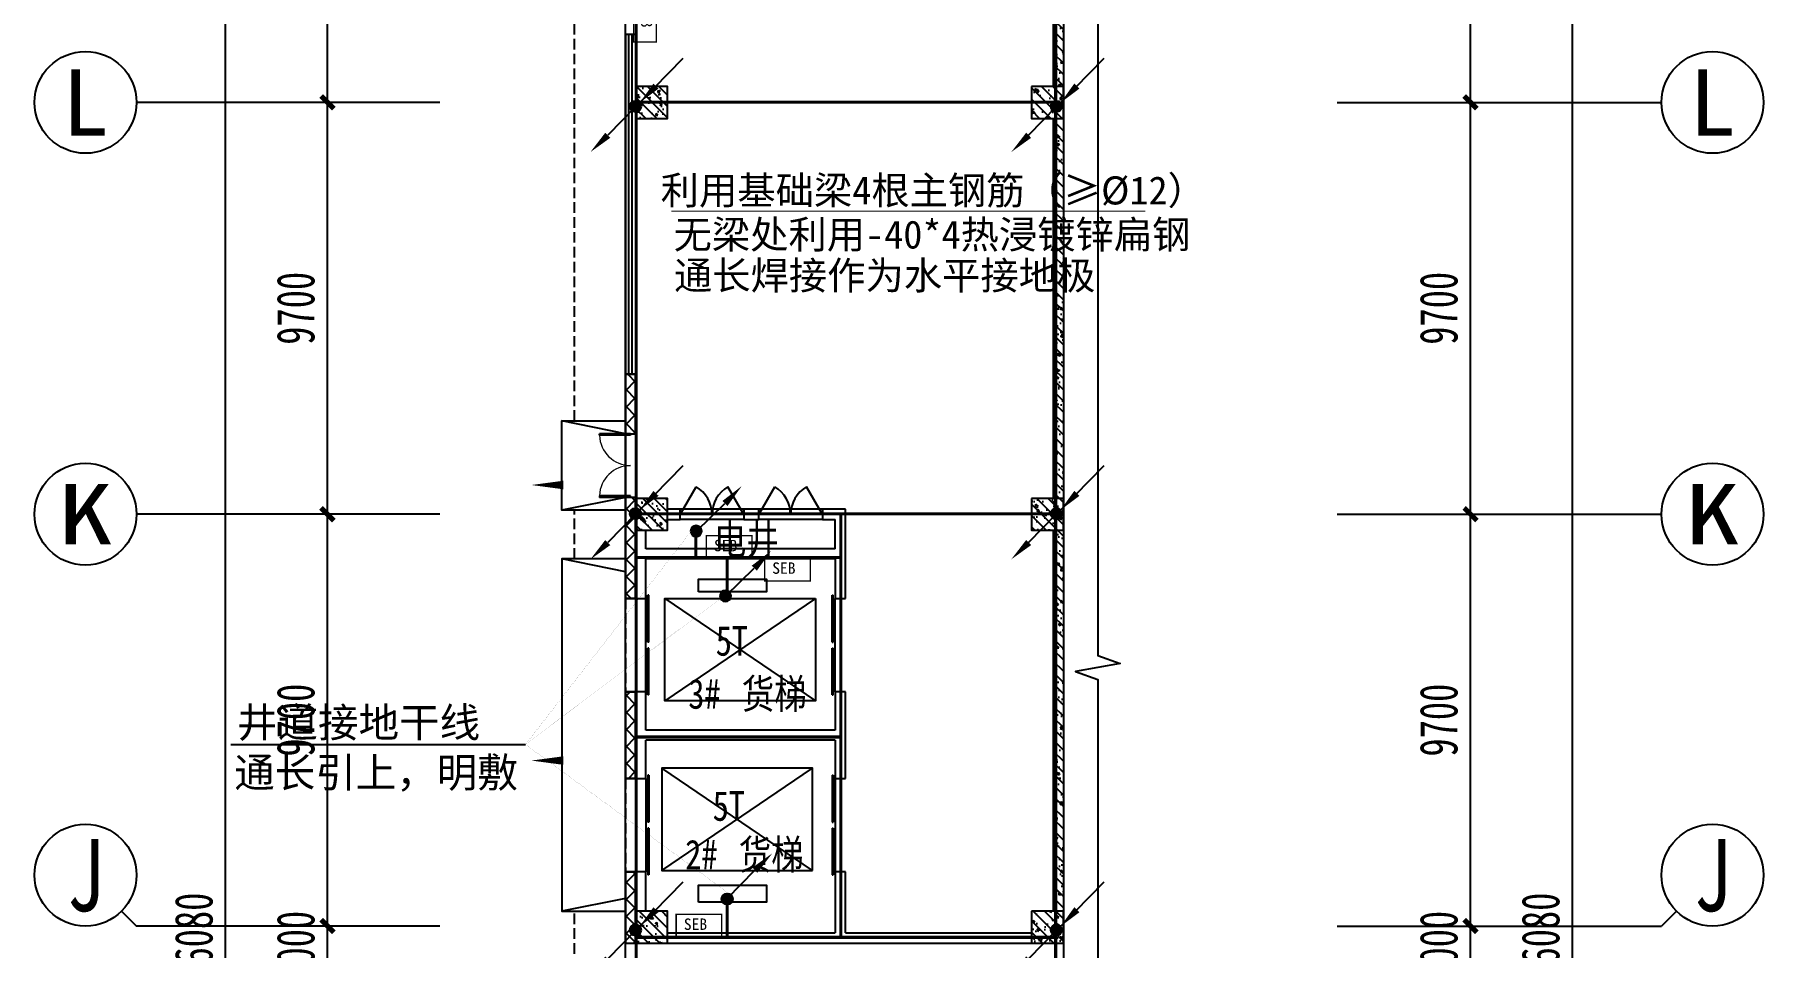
# Model space of a CAD drawing. Header units: millimetres. Extents: x -633009578 to 5705885, y -633235091 to 2571734.
# Drawn here: x 2859905 to 2900632, y 2340267 to 2361767 of the extents above; entities that cross this region are included whole.
import ezdxf
from ezdxf.enums import TextEntityAlignment as Align

# ---------------------------------------------------------------- set-up
doc = ezdxf.new("R2010")
doc.units = ezdxf.units.MM
doc.header["$LTSCALE"] = 1000
doc.header["$MEASUREMENT"] = 0
doc.linetypes.add('DASH', pattern=[0.35, 0.25, -0.1])
doc.layers.get('0').update_dxf_attribs({"color": 9})
for name, color, linetype in [('3T_WOOD', 21, 'Continuous'), ('A-COLUM(柱)', 255, 'Continuous'), ('A-DI-S(箭头)', 76, 'Continuous'), ('A-DOOR(门）', 4, 'Continuous'), ('A-F-AREA(计算)', 5, 'Continuous'), ('A-HATH(填充)', 8, 'Continuous'), ('A-ST-O(室外)', 54, 'Continuous'), ('A-STAR(楼梯)', 51, 'Continuous'), ('A-TEXT(房间)', 243, 'Continuous'), ('A-WA-J(剪力墙)', 254, 'Continuous'), ('A-WALL(墙)', 255, 'Continuous'), ('A-WINDOW（窗）', 4, 'Continuous'), ('AXIS_TEXT', 7, 'Continuous'), ('C-AXIS(轴号)', 3, 'Continuous'), ('WALL', 9, 'Continuous'), ('电-弱电平面-箭头', 3, 'Continuous'), ('电-强电平面-设备', 4, 'Continuous'), ('电-接地防雷-接地线', 132, 'Continuous'), ('设备-箱柜', 3, 'Continuous')]:
    doc.layers.add(name, color=color, linetype=linetype)
doc.styles.add('_TCH_AXIS', font='simhei.ttf', dxfattribs={"bigfont": 'GBCBIG'})
doc.styles.add('_TCH_DIM_T3', font='simhei.ttf', dxfattribs={"width": 0.707, "bigfont": 'GBCBIG'})
doc.styles.add('COMPLEX', font='simhei.ttf')
doc.styles.add('ELEC-DIM', font='simhei.ttf')
doc.styles.add('IDQSTYLE', font='simhei.ttf', dxfattribs={"width": 0.707, "bigfont": 'hztxt.shx'})
doc.styles.get("Standard").update_dxf_attribs({"font": 'simhei.ttf', "bigfont": 'hztxt.shx'})
doc.styles.add('TXT', font='simhei.ttf', dxfattribs={"width": 0.8, "bigfont": 'hztxt.shx'})
doc.styles.add('宋', font='simhei.ttf', dxfattribs={"width": 0.8})
doc.linetypes.add('GDLine', pattern='A,1,-3,5.8,["|",Standard,S=4,R=-45,X=-1.407,Y=-0.7],-0.1,["|",Standard,S=4,R=-45,X=-1.407,Y=-0.7],-0.1,["|",Standard,S=4,R=-45,X=-1.407,Y=-0.7],-0.1,["|",Standard,S=4,R=-45,X=-1.407,Y=-0.7],-0.1,5.8,-3,1', length=20)
doc.dimstyles.new('_TCH_ARCH&&300', dxfattribs={"dimtxt": 892.5, "dimasz": 300, "dimexe": 750, "dimexo": 900, "dimgap": 300, "dimtad": 1, "dimdec": 0, "dimzin": 0, "dimdsep": 46, "dimtxsty": '_TCH_DIM_T3', "dimblk": 'ARCHTICK', "dimcen": 0.09, "dimclrt": 7, "dimazin": 2, "dimtfac": 1, "dimtdec": 0, "dimtix": 1, "dimtmove": 2, "dimatfit": 3, "dimfxl": 1, "dimtolj": 1, "dimtzin": 0, "dimarcsym": 0})
pattern_1 = [(315, (0, 0), (132.5825214724777, 132.5825214724776), []), (320, (0, 0), (-47.06410123694653, -537.9451369505651), [56.25, -618.75]), (625, (0, 0), (564.1441002750089, 104.0635002097499), [45, -495]), (370.4514, (-3.922005000000009, -44.82876), (517.079656545715, -433.8820362855164), [47.8051425, -525.856584]), (316.1842, (150, -2.755455298081545e-14), (-124.1392607467639, -800.4307864692332), [84.375, -928.125]), (366.6356, (139.65501975, -66.70255875000004), (730.5884031753312, -700.9970291615274), [71.707716, -788.78475]), (621.1842000000001, (150, -2.755455298081545e-14), (730.588950693994, -700.9964588502198), [67.5, -742.5]), (291, (112.5, -75.00000000000001), (-301.9641679990041, -447.6802890888463), [56.25, -618.75]), (596, (112.5, -75.00000000000001), (543.8625337851396, -182.4864989411868), [45, -495]), (341.4514, (87.3362955, -112.30667475), (241.8978725324643, -630.1669714361175), [47.8051425, -525.856584]), (307.5, (0, 0), (249.6703903734836, -9.119891487967951), [0, -488.9999999999999, 0, -502.5, 0, -496.875]), (277.5, (0, 0), (295.8087839117703, -197.3021530816116), [0, -286.5, 0, -477.75, 0, -189.375]), (237.5, (3.072332657360922e-14, 167.25), (-16.91615380078498, -400.3668271293068), [0, -187.5, 0, -585, 0, -776.25]), (227.5, (4.450060306401695e-14, 242.25), (75.07873674923819, -437.3896270067897), [0, -243.75, 0, -388.5, 0, -551.25])]
pattern_2 = [(45, (-830357.9205473666, -3.184366441797465), (-200.0002033111466, 200.0002033111467), []), (135, (-830357.9205473666, -3.184366441797465), (-200.0002033111467, -200.0002033111466), [])]

# ---------------------------------------------------------------- blocks, each defined once
blk = doc.blocks.new('_ArchTick')
at = {"color": 0, "linetype": 'ByBlock', "const_width": 0.4}
blk.add_lwpolyline([(-0.5, -0.5), (0.5, 0.5)], dxfattribs=at)
blk = doc.blocks.new('*D300')
at = {"layer": 'C-AXIS(轴号)', "color": 0, "lineweight": -2, "transparency": 16777216}
for p, q in [((1117158.287704564, 1657818.591094813), (1117158.287704564, 1658118.591094813)), ((1114913.870481153, 1657818.591094813), (1117908.287704564, 1657818.591094813)), ((1117158.287704564, 1656818.591094813), (1117158.287704564, 1657818.591094813)), ((1114913.870481153, 1656818.591094813), (1117908.287704564, 1656818.591094813)), ((1117158.287704564, 1656818.591094813), (1117158.287704564, 1656518.591094813))]:
    blk.add_line(p, q, dxfattribs=at)
at = {"layer": 'Defpoints', "color": 0, "transparency": 16777216}
for p in [(1114013.870481153, 1657818.591094813), (1117158.287704564, 1657818.591094813), (1114013.870481153, 1656818.591094813)]:
    blk.add_point(p, dxfattribs=at)
at = {"layer": 'C-AXIS(轴号)', "color": 0, "linetype": 'ByBlock', "lineweight": -2, "transparency": 16777216, "xscale": 300, "yscale": 300, "zscale": 300}
for p, rotation in [((1117158.287704564, 1657818.591094813), 270), ((1117158.287704564, 1656818.591094813), 90)]:
    blk.add_blockref('_ArchTick', p, dxfattribs=dict(at, rotation=rotation))
at = {"layer": 'C-AXIS(轴号)', "color": 7, "transparency": 16777216, "insert": (1116412.037704564, 1657318.591094813), "char_height": 892.5, "attachment_point": 5, "rotation": 90, "style": '_TCH_DIM_T3'}
blk.add_mtext('\\A1;1000', dxfattribs=at)
blk = doc.blocks.new('*D301')
at = {"layer": 'C-AXIS(轴号)', "color": 0, "lineweight": -2, "transparency": 16777216}
for p, q in [((1114913.870481153, 1667518.591094813), (1117908.287704564, 1667518.591094813)), ((1117158.287704564, 1657818.591094813), (1117158.287704564, 1667518.591094813)), ((1114913.870481153, 1657818.591094813), (1117908.287704564, 1657818.591094813))]:
    blk.add_line(p, q, dxfattribs=at)
at = {"layer": 'Defpoints', "color": 0, "transparency": 16777216}
for p in [(1114013.870481153, 1667518.591094813), (1117158.287704564, 1667518.591094813), (1114013.870481153, 1657818.591094813)]:
    blk.add_point(p, dxfattribs=at)
at = {"layer": 'C-AXIS(轴号)', "color": 0, "linetype": 'ByBlock', "lineweight": -2, "transparency": 16777216, "xscale": 300, "yscale": 300, "zscale": 300}
for p, rotation in [((1117158.287704564, 1667518.591094813), 90), ((1117158.287704564, 1657818.591094813), 270)]:
    blk.add_blockref('_ArchTick', p, dxfattribs=dict(at, rotation=rotation))
at = {"layer": 'C-AXIS(轴号)', "color": 7, "transparency": 16777216, "insert": (1116412.037704564, 1662668.591094813), "char_height": 892.5, "attachment_point": 5, "rotation": 90, "style": '_TCH_DIM_T3'}
blk.add_mtext('\\A1;9700', dxfattribs=at)
blk = doc.blocks.new('*D302')
at = {"layer": 'C-AXIS(轴号)', "color": 0, "lineweight": -2, "transparency": 16777216}
for p, q in [((1114913.870481153, 1677218.591094813), (1117908.287704564, 1677218.591094813)), ((1117158.287704564, 1667518.591094813), (1117158.287704564, 1677218.591094813)), ((1114913.870481153, 1667518.591094813), (1117908.287704564, 1667518.591094813))]:
    blk.add_line(p, q, dxfattribs=at)
at = {"layer": 'Defpoints', "color": 0, "transparency": 16777216}
for p in [(1114013.870481153, 1677218.591094813), (1117158.287704564, 1677218.591094813), (1114013.870481153, 1667518.591094813)]:
    blk.add_point(p, dxfattribs=at)
at = {"layer": 'C-AXIS(轴号)', "color": 0, "linetype": 'ByBlock', "lineweight": -2, "transparency": 16777216, "xscale": 300, "yscale": 300, "zscale": 300}
for p, rotation in [((1117158.287704564, 1677218.591094813), 90), ((1117158.287704564, 1667518.591094813), 270)]:
    blk.add_blockref('_ArchTick', p, dxfattribs=dict(at, rotation=rotation))
at = {"layer": 'C-AXIS(轴号)', "color": 7, "transparency": 16777216, "insert": (1116412.037704564, 1672368.591094813), "char_height": 892.5, "attachment_point": 5, "rotation": 90, "style": '_TCH_DIM_T3'}
blk.add_mtext('\\A1;9700', dxfattribs=at)
blk = doc.blocks.new('*D303')
at = {"layer": 'C-AXIS(轴号)', "color": 0, "lineweight": -2, "transparency": 16777216}
for p, q in [((1114913.870481153, 1686918.591094813), (1117908.287704564, 1686918.591094813)), ((1117158.287704564, 1677218.591094813), (1117158.287704564, 1686918.591094813)), ((1114913.870481153, 1677218.591094813), (1117908.287704564, 1677218.591094813))]:
    blk.add_line(p, q, dxfattribs=at)
at = {"layer": 'Defpoints', "color": 0, "transparency": 16777216}
for p in [(1114013.870481153, 1686918.591094813), (1117158.287704564, 1686918.591094813), (1114013.870481153, 1677218.591094813)]:
    blk.add_point(p, dxfattribs=at)
at = {"layer": 'C-AXIS(轴号)', "color": 0, "linetype": 'ByBlock', "lineweight": -2, "transparency": 16777216, "xscale": 300, "yscale": 300, "zscale": 300}
for p, rotation in [((1117158.287704564, 1686918.591094813), 90), ((1117158.287704564, 1677218.591094813), 270)]:
    blk.add_blockref('_ArchTick', p, dxfattribs=dict(at, rotation=rotation))
at = {"layer": 'C-AXIS(轴号)', "color": 7, "transparency": 16777216, "insert": (1116412.037704564, 1682068.591094813), "char_height": 892.5, "attachment_point": 5, "rotation": 90, "style": '_TCH_DIM_T3'}
blk.add_mtext('\\A1;9700', dxfattribs=at)
blk = doc.blocks.new('*D309')
at = {"layer": 'C-AXIS(轴号)', "color": 0, "lineweight": -2, "transparency": 16777216}
for p, q in [((1114913.870481153, 1725358.591094809), (1120308.287704564, 1725358.591094809)), ((1119558.287704564, 1589278.591094809), (1119558.287704564, 1725358.591094809)), ((1114913.870481153, 1589278.591094809), (1120308.287704564, 1589278.591094809))]:
    blk.add_line(p, q, dxfattribs=at)
at = {"layer": 'Defpoints', "color": 0, "transparency": 16777216}
for p in [(1114013.870481153, 1725358.591094809), (1119558.287704564, 1725358.591094809), (1114013.870481153, 1589278.591094809)]:
    blk.add_point(p, dxfattribs=at)
at = {"layer": 'C-AXIS(轴号)', "color": 0, "linetype": 'ByBlock', "lineweight": -2, "transparency": 16777216, "xscale": 300, "yscale": 300, "zscale": 300}
for p, rotation in [((1119558.287704564, 1725358.591094809), 90), ((1119558.287704564, 1589278.591094809), 270)]:
    blk.add_blockref('_ArchTick', p, dxfattribs=dict(at, rotation=rotation))
at = {"layer": 'C-AXIS(轴号)', "color": 7, "transparency": 16777216, "insert": (1118812.037704564, 1657318.591094809), "char_height": 892.5, "attachment_point": 5, "rotation": 90, "style": '_TCH_DIM_T3'}
blk.add_mtext('\\A1;136080', dxfattribs=at)
blk = doc.blocks.new('*D317')
at = {"layer": 'C-AXIS(轴号)', "color": 0, "lineweight": -2, "transparency": 16777216}
for p, q in [((1090231.408816443, 1657818.591094813), (1090231.408816443, 1658118.591094813)), ((1091976.748846702, 1657818.591094813), (1089481.408816443, 1657818.591094813)), ((1090231.408816443, 1656818.591094813), (1090231.408816443, 1657818.591094813)), ((1091976.748846702, 1656818.591094813), (1089481.408816443, 1656818.591094813)), ((1090231.408816443, 1656818.591094813), (1090231.408816443, 1656518.591094813))]:
    blk.add_line(p, q, dxfattribs=at)
at = {"layer": 'Defpoints', "color": 0, "transparency": 16777216}
for p in [(1090231.408816443, 1657818.591094813), (1092876.748846702, 1657818.591094813), (1092876.748846702, 1656818.591094813)]:
    blk.add_point(p, dxfattribs=at)
at = {"layer": 'C-AXIS(轴号)', "color": 0, "linetype": 'ByBlock', "lineweight": -2, "transparency": 16777216, "xscale": 300, "yscale": 300, "zscale": 300}
for p, rotation in [((1090231.408816443, 1657818.591094813), 270), ((1090231.408816443, 1656818.591094813), 90)]:
    blk.add_blockref('_ArchTick', p, dxfattribs=dict(at, rotation=rotation))
at = {"layer": 'C-AXIS(轴号)', "color": 7, "transparency": 16777216, "insert": (1089485.158816443, 1657318.591094813), "char_height": 892.5, "attachment_point": 5, "rotation": 90, "style": '_TCH_DIM_T3'}
blk.add_mtext('\\A1;1000', dxfattribs=at)
blk = doc.blocks.new('*D318')
at = {"layer": 'C-AXIS(轴号)', "color": 0, "lineweight": -2, "transparency": 16777216}
for p, q in [((1091976.748846702, 1667518.591094813), (1089481.408816443, 1667518.591094813)), ((1090231.408816443, 1657818.591094813), (1090231.408816443, 1667518.591094813)), ((1091976.748846702, 1657818.591094813), (1089481.408816443, 1657818.591094813))]:
    blk.add_line(p, q, dxfattribs=at)
at = {"layer": 'Defpoints', "color": 0, "transparency": 16777216}
for p in [(1090231.408816443, 1667518.591094813), (1092876.748846702, 1667518.591094813), (1092876.748846702, 1657818.591094813)]:
    blk.add_point(p, dxfattribs=at)
at = {"layer": 'C-AXIS(轴号)', "color": 0, "linetype": 'ByBlock', "lineweight": -2, "transparency": 16777216, "xscale": 300, "yscale": 300, "zscale": 300}
for p, rotation in [((1090231.408816443, 1667518.591094813), 90), ((1090231.408816443, 1657818.591094813), 270)]:
    blk.add_blockref('_ArchTick', p, dxfattribs=dict(at, rotation=rotation))
at = {"layer": 'C-AXIS(轴号)', "color": 7, "transparency": 16777216, "insert": (1089485.158816443, 1662668.591094813), "char_height": 892.5, "attachment_point": 5, "rotation": 90, "style": '_TCH_DIM_T3'}
blk.add_mtext('\\A1;9700', dxfattribs=at)
blk = doc.blocks.new('*D319')
at = {"layer": 'C-AXIS(轴号)', "color": 0, "lineweight": -2, "transparency": 16777216}
for p, q in [((1091976.748846702, 1677218.591094813), (1089481.408816443, 1677218.591094813)), ((1090231.408816443, 1667518.591094813), (1090231.408816443, 1677218.591094813)), ((1091976.748846702, 1667518.591094813), (1089481.408816443, 1667518.591094813))]:
    blk.add_line(p, q, dxfattribs=at)
at = {"layer": 'Defpoints', "color": 0, "transparency": 16777216}
for p in [(1090231.408816443, 1677218.591094813), (1092876.748846702, 1677218.591094813), (1092876.748846702, 1667518.591094813)]:
    blk.add_point(p, dxfattribs=at)
at = {"layer": 'C-AXIS(轴号)', "color": 0, "linetype": 'ByBlock', "lineweight": -2, "transparency": 16777216, "xscale": 300, "yscale": 300, "zscale": 300}
for p, rotation in [((1090231.408816443, 1677218.591094813), 90), ((1090231.408816443, 1667518.591094813), 270)]:
    blk.add_blockref('_ArchTick', p, dxfattribs=dict(at, rotation=rotation))
at = {"layer": 'C-AXIS(轴号)', "color": 7, "transparency": 16777216, "insert": (1089485.158816443, 1672368.591094813), "char_height": 892.5, "attachment_point": 5, "rotation": 90, "style": '_TCH_DIM_T3'}
blk.add_mtext('\\A1;9700', dxfattribs=at)
blk = doc.blocks.new('*D320')
at = {"layer": 'C-AXIS(轴号)', "color": 0, "lineweight": -2, "transparency": 16777216}
for p, q in [((1091976.748846702, 1686918.591094813), (1089481.408816443, 1686918.591094813)), ((1090231.408816443, 1677218.591094813), (1090231.408816443, 1686918.591094813)), ((1091976.748846702, 1677218.591094813), (1089481.408816443, 1677218.591094813))]:
    blk.add_line(p, q, dxfattribs=at)
at = {"layer": 'Defpoints', "color": 0, "transparency": 16777216}
for p in [(1090231.408816443, 1686918.591094813), (1092876.748846702, 1686918.591094813), (1092876.748846702, 1677218.591094813)]:
    blk.add_point(p, dxfattribs=at)
at = {"layer": 'C-AXIS(轴号)', "color": 0, "linetype": 'ByBlock', "lineweight": -2, "transparency": 16777216, "xscale": 300, "yscale": 300, "zscale": 300}
for p, rotation in [((1090231.408816443, 1686918.591094813), 90), ((1090231.408816443, 1677218.591094813), 270)]:
    blk.add_blockref('_ArchTick', p, dxfattribs=dict(at, rotation=rotation))
at = {"layer": 'C-AXIS(轴号)', "color": 7, "transparency": 16777216, "insert": (1089485.158816443, 1682068.591094813), "char_height": 892.5, "attachment_point": 5, "rotation": 90, "style": '_TCH_DIM_T3'}
blk.add_mtext('\\A1;9700', dxfattribs=at)
blk = doc.blocks.new('*D325')
at = {"layer": 'C-AXIS(轴号)', "color": 0, "lineweight": -2, "transparency": 16777216}
for p, q in [((1091976.748846702, 1725358.591094822), (1087081.408816443, 1725358.591094822)), ((1087831.408816443, 1589278.591094822), (1087831.408816443, 1725358.591094822)), ((1091976.748846702, 1589278.591094822), (1087081.408816443, 1589278.591094822))]:
    blk.add_line(p, q, dxfattribs=at)
at = {"layer": 'Defpoints', "color": 0, "transparency": 16777216}
for p in [(1087831.408816443, 1725358.591094822), (1092876.748846702, 1725358.591094822), (1092876.748846702, 1589278.591094822)]:
    blk.add_point(p, dxfattribs=at)
at = {"layer": 'C-AXIS(轴号)', "color": 0, "linetype": 'ByBlock', "lineweight": -2, "transparency": 16777216, "xscale": 300, "yscale": 300, "zscale": 300}
for p, rotation in [((1087831.408816443, 1725358.591094822), 90), ((1087831.408816443, 1589278.591094822), 270)]:
    blk.add_blockref('_ArchTick', p, dxfattribs=dict(at, rotation=rotation))
at = {"layer": 'C-AXIS(轴号)', "color": 7, "transparency": 16777216, "insert": (1087085.158816443, 1657318.591094822), "char_height": 892.5, "attachment_point": 5, "rotation": 90, "style": '_TCH_DIM_T3'}
blk.add_mtext('\\A1;136080', dxfattribs=at)
blk = doc.blocks.new('_AXISO')
blk.add_circle((0, 0), 0.5)
at = {"layer": 'AXIS_TEXT', "style": 'COMPLEX', "width": 1.041666666666667}
blk.add_attdef('A', text='', height=0.56, dxfattribs=at).set_placement((-0.25, -0.28), (0.25, -0.28), align=Align.FIT)
blk = doc.blocks.new('$WINLIB2D$00000001')
at = {"color": 0}
for points in [[(-0.4999999999999964, 0.5000000000000142), (-0.4999999999999964, -0.4999999999999858)], [(-0.4999999999999964, 0.5000000000000142), (0.5000000000000036, 0.5000000000000142)], [(0.5000000000000036, -0.4999999999999858), (0.5000000000000036, 0.5000000000000142)], [(0.5000000000000036, 0.1666666666666714), (-0.4999999999999964, 0.1666666666666714)], [(0.5000000000000036, -0.1666666666666572), (-0.4999999999999964, -0.1666666666666572)], [(-0.4999999999999964, -0.4999999999999858), (0.5000000000000036, -0.4999999999999858)]]:
    blk.add_lwpolyline(points, dxfattribs=at)
blk = doc.blocks.new('$DORLIB2D$00000127')
at = {"color": 0}
for points in [[(-0.5333333333328483, 0.7948983154366971), (-0.5333333333328483, 0.690405644187237)], [(-0.03333333333284827, 0.7948983154366971), (-0.5333333333328483, 0.7948983154366971)], [(-0.03333333333284827, 0.7948983154366971), (-0.03333333333284827, 0.690405644187237)], [(0.5333333333328483, 0.7948983154366971), (0.03333333333284827, 0.7948983154366971)], [(0.03333333333284827, 0.7948983154366971), (0.03333333333284827, 0.690405644187237)], [(0.5333333333328483, 0.7948983154366971), (0.5333333333328483, 0.690405644187237)], [(-0.03333333333284827, 0.690405644187237), (-0.5333333333328483, 0.690405644187237)], [(0.5333333333328483, 0.690405644187237), (0.03333333333284827, 0.690405644187237)], [(0.5, 0.4999999999999858), (-0.5, 0.4999999999999858)]]:
    blk.add_lwpolyline(points, dxfattribs=at)
blk = doc.blocks.new('$DorLib2D$00000231')
at = {"color": 0}
for p, q in [((-0.4999999999999947, 7.105427357601002e-15), (-0.2500000000000284, 0.4330127018921708)), ((0.5000000000000053, 7.105427357601002e-15), (0.250000000000032, 0.4330127018921708))]:
    blk.add_line(p, q, dxfattribs=at)
for centre, radius, start, end in [((-0.4999999999996803, 3.055333763768431e-13), 0.499999999999681, 0, 59.99999999996344), ((0.5000000000000426, -2.486899575160351e-14), 0.4999999999999835, 120.0000000000366, 180)]:
    blk.add_arc(centre, radius, start, end, dxfattribs=at)
blk = doc.blocks.new('$DorLib2D$00000002')
for p, q in [((-0.5, -5.684341886080802e-17), (-0.5000000000000007, 0.4875)), ((-0.4750000000000007, 0.4875), (-0.5000000000000007, 0.4875)), ((-0.475, -2.842170943040401e-17), (-0.4750000000000007, 0.4875)), ((0.475, -2.842170943040401e-17), (0.4750000000000007, 0.4875)), ((0.4750000000000007, 0.4875), (0.5000000000000007, 0.4875)), ((0.5, -5.684341886080802e-17), (0.5000000000000007, 0.4875)), ((-0.5, -5.684341886080802e-17), (-0.475, -2.842170943040401e-17)), ((0.5, -5.684341886080802e-17), (0.475, -2.842170943040401e-17))]:
    blk.add_line(p, q)
at = {"lineweight": 13}
for centre, start, end in [((-0.4875, -4.263256414560601e-17), 0, 88.53071641864632), ((0.4875, -4.263256414560601e-17), 91.4692835813537, 180)]:
    blk.add_arc(centre, 0.4875, start, end, dxfattribs=at)
blk = doc.blocks.new('_FZH')
h = blk.add_hatch()
h.set_pattern_fill('钢筋混凝土', color=256, scale=0.1, style=0)
h.set_pattern_definition([(45, (0, 0), (-0.1767766952966369, 0.1767766952966369), []), (50, (0, 0), (0.7172601826007535, -0.06275213498259512), [0.07500000000000001, -0.8250000000000001]), (355, (0, 0), (-0.138751333613, 0.7521921337000119), [0.06, -0.66]), (100.4514, (0.05977168000000001, -0.00522934), (0.5785093817140216, 0.6894395420609536), [0.06374019, -0.701142112]), (46.1842, (0, 0.2), (1.067241048625645, -0.1655190143290181), [0.1125, -1.2375]), (96.6356, (0.088936745, 0.186206693), (0.9346627055487033, 0.9741178709004418), [0.095610288, -1.051713]), (351.1842, (0, 0.2), (0.9346619451336272, 0.9741186009253247), [0.09000000000000001, -0.9900000000000001]), (21, (0.1, 0.15), (0.5969070521184617, -0.4026188906653388), [0.07500000000000001, -0.8250000000000001]), (326, (0.1, 0.15), (0.2433153319215824, 0.7251500450468529), [0.06, -0.66]), (71.4514, (0.149742233, 0.116448394), (0.84022262858149, 0.3225304967099524), [0.06374019, -0.701142112]), (37.50000000000001, (0, 0), (0.01215985531729062, 0.3328938538313115), [0, -0.652, 0, -0.67, 0, -0.6625000000000001]), (7.499999999999999, (0, 0), (0.2630695374421486, 0.3944117118823603), [0, -0.382, 0, -0.637, 0, -0.2525]), (-32.5, (-0.223, 0), (0.533822436172409, -0.02255487173437976), [0, -0.25, 0, -0.78, 0, -1.035]), (-42.5, (-0.323, 0), (0.5831861693423862, 0.1001049823323177), [0, -0.325, 0, -0.518, 0, -0.735])])
h.paths.add_polyline_path([(-0.5, -0.5), (0.5, -0.5), (0.5, 0.5), (-0.5, 0.5)])
blk.add_lwpolyline([(-0.5, -0.5), (0.5, -0.5), (0.5, 0.5), (-0.5, 0.5)], close=True)
blk = doc.blocks.new('*X25')
at = {"color": 0, "linetype": 'Continuous'}
for p, q in [((192.590110055903, 446.7242872143482), (193.9264208598343, 448.0605980182795)), ((192.6512440212146, 447.2096852483717), (193.4410228258108, 447.9994640529679)), ((192.666080612941, 446.3759937026742), (194.2747143715083, 447.9846274612416)), ((192.8122309321682, 446.0978799531896), (194.552828120993, 447.8384771420143)), ((193.0126674313866, 445.874052383696), (194.7766556904866, 447.6380406427959)), ((193.2651240367983, 445.7022449203958), (194.9484631537868, 447.3855840373842)), ((193.5780466605768, 445.5909034754624), (195.0598045987202, 447.0726614136058)), ((193.9838870800477, 445.5724798262212), (195.0782282479613, 446.6668209941349))]:
    blk.add_line(p, q, dxfattribs=at)
blk = doc.blocks.new('HC001444')
at = {"color": 0, "linetype": 'Continuous'}
for p, q in [((5.312014027897709, 5.362594416008807), (0.4698776614111466, 0.4121164681388052)), ((1.307398633798584e-12, -0.05776119327106244), (-3.105492900473507, -3.232738715067399))]:
    blk.add_line(p, q, dxfattribs=at)
for points in [[(2.301209466909763, 2.284423861441751, 0.8, 0, 0), (0.4698776614111466, 0.4121164681388052, 0, 0, 0)], [(-3.105492900473507, -3.232738715067399, 0.8, 0, 0), (-5.057392361377197, -5.119309791711203, 0, 0, 0)]]:
    blk.add_lwpolyline(points, format="xyseb", dxfattribs=at)
blk.add_circle((0, 0), 0.625, dxfattribs=at)
at = {"color": 0, "linetype": 'Continuous', "xscale": 0.5, "yscale": 0.5, "zscale": 0.5}
blk.add_blockref('*X25', (-96.91845018383214, -223.4069038532592), dxfattribs=at)
at = {"color": 0, "style": 'IDQSTYLE', "width": 0.7}
blk.add_attdef('PSFHATT', (7.312014027897709, -5.119309791711203), '', height=2.5, dxfattribs=at)
blk = doc.blocks.new('*X3')
at = {"color": 0, "linetype": 'Continuous'}
for p, q in [((192.587376364835, 446.7215535232801), (193.8713933576327, 448.0055705160779)), ((192.6509968705344, 446.3609099602676), (194.2320369206452, 447.9419500103785)), ((192.6864539319484, 447.2448951591055), (193.3480517218074, 447.9064929489645)), ((192.7889704286661, 446.0746194496875), (194.5183274312254, 447.8039764522467)), ((192.9823694457329, 445.8437543980423), (194.7491924828706, 447.61057743518)), ((193.2275231399996, 445.664644023597), (194.9283028573159, 447.3654237409133)), ((193.5311577474, 445.5440145622856), (195.0489323186273, 447.0617891335129)), ((193.9202347052458, 445.5088274514194), (195.0841194294935, 446.6727121756671)), ((194.6075199946775, 445.7718486721392), (194.8210982087737, 445.9854268862354))]:
    blk.add_line(p, q, dxfattribs=at)
blk = doc.blocks.new('HC001442')
at = {"color": 0, "linetype": 'Continuous'}
blk.add_line((2.614797267597169e-12, -0.0577611932696982), (-3.1054929004722, -3.232738715066034), dxfattribs=at)
blk.add_lwpolyline([(-3.1054929004722, -3.232738715066034, 0.8, 0, 0), (-5.057392361375946, -5.119309791709952, 0, 0, 0)], format="xyseb", dxfattribs=at)
blk.add_circle((0, 0), 0.625, dxfattribs=at)
at = {"color": 0, "linetype": 'Continuous', "xscale": 0.5, "yscale": 0.5, "zscale": 0.5}
blk.add_blockref('*X3', (-96.91845018383279, -223.3780232566237), dxfattribs=at)
at = {"color": 0, "style": 'IDQSTYLE', "width": 0.7}
blk.add_attdef('PSFHATT', (2.62500001, -5.119309791709952), '', height=2.5, dxfattribs=at)
blk = doc.blocks.new('HC001524')
at = {"color": 0, "linetype": 'Continuous', "const_width": 0.3}
blk.add_lwpolyline([(5, 2.5), (-5, 2.5), (-5, -2.5), (5, -2.5)], close=True, dxfattribs=at)
at = {"color": 0, "style": 'IDQSTYLE', "width": 0.7}
for tag, p in [('AF', (-1.5, -1.25)), ('PSFHATT', (7, -2.5))]:
    blk.add_attdef(tag, p, '', height=2.5, dxfattribs=at)
blk = doc.blocks.new('负一层平面图9')
h = blk.add_hatch()
h.set_pattern_fill('钢筋混凝土', color=256, scale=75, angle=270, style=0)
h.set_pattern_definition(pattern_1)
h.paths.add_polyline_path([(1107326.098288366, 1677590.40672838), (1107566.098288366, 1677590.40672838), (1107566.098288361, 1686540.40672838), (1107326.098288365, 1686540.40672838)])
h = blk.add_hatch()
h.set_pattern_fill('钢筋混凝土', color=256, scale=75, angle=270, style=0)
h.set_pattern_definition(pattern_1)
h.paths.add_polyline_path([(1107326.098288368, 1667890.40672838), (1107566.098288368, 1667890.40672838), (1107566.098288361, 1676840.40672838), (1107326.098288366, 1676840.40672838)])
h = blk.add_hatch()
h.set_pattern_fill('钢筋混凝土', color=256, scale=75, angle=270, style=0)
h.set_pattern_definition(pattern_1)
h.paths.add_polyline_path([(1107566.09828836, 1667140.40672838), (1107326.09828836, 1667140.40672838), (1107326.098288361, 1658165.40672838), (1107566.098288361, 1658165.40672838)])
at = {"layer": 'A-HATH(填充)'}
h = blk.add_hatch(dxfattribs=at)
h.set_pattern_fill('多孔材料', color=256, scale=100, style=0)
h.set_pattern_definition(pattern_2)
h.paths.add_polyline_path([(1097251.09828836, 1670815.406728529), (1097251.09828836, 1669415.40672802), (1097491.09828836, 1669415.40672802), (1097491.09828836, 1670815.406728529)])
h = blk.add_hatch(dxfattribs=at)
h.set_pattern_fill('多孔材料', color=256, scale=100, style=0)
h.set_pattern_definition(pattern_2)
h.paths.add_polyline_path([(1097251.09828836, 1667915.406728529), (1097251.09828836, 1665535.406729037), (1097491.09828836, 1665535.406729037), (1097491.09828836, 1667915.406728529)])
h = blk.add_hatch(dxfattribs=at)
h.set_pattern_fill('多孔材料', color=256, scale=100, style=0)
h.set_pattern_definition(pattern_2)
h.paths.add_polyline_path([(1097251.09828836, 1663335.406729037), (1097251.09828836, 1661295.406728529), (1097491.09828836, 1661295.406728529), (1097491.09828836, 1663335.406729037)])
h = blk.add_hatch(dxfattribs=at)
h.set_pattern_fill('多孔材料', color=256, scale=100, style=0)
h.set_pattern_definition(pattern_2)
h.paths.add_polyline_path([(1097491.098288361, 1657415.40672838), (1097491.09828836, 1659095.406728529), (1097251.09828836, 1659095.406728529), (1097251.098288361, 1657415.40672838)])
at = {"layer": 'A-DI-S(箭头)'}
blk.add_lwpolyline([(1108377.552594071, 1727829.142712386), (1108377.552594071, 1664191.024720457), (1108902.552594071, 1663999.940347468), (1107852.552594071, 1663814.797017724), (1108377.552594071, 1663628.524720457), (1108377.552594071, 1599990.406728529)], dxfattribs=at)
for points in [[(1096698.446246597, 1668206.33597418, 0, 0, 0), (1095035.446246597, 1668206.33597418, 0, 200, 0), (1095785.446246597, 1668206.33597418, 0, 0, 0)], [(1096698.446246597, 1661716.47294234, 0, 0, 0), (1095035.446246597, 1661716.47294234, 0, 200, 0), (1095785.446246597, 1661716.47294234, 0, 0, 0)]]:
    blk.add_lwpolyline(points, format="xyseb", dxfattribs=at)
at = {"layer": 'A-DOOR(门）'}
for p, q in [((1097251.098288361, 1669415.406728367), (1097251.098288361, 1667915.406728367)), ((1100041.098288415, 1667635.40672838), (1098541.098288415, 1667635.40672838)), ((1100041.098288415, 1667395.40672838), (1098541.098288415, 1667395.40672838)), ((1101891.098288387, 1667635.40672838), (1100391.098288387, 1667635.40672838)), ((1101891.098288387, 1667395.40672838), (1100391.098288387, 1667395.40672838))]:
    blk.add_line(p, q, dxfattribs=at)
at = {"layer": 'A-F-AREA(计算)'}
blk.add_lwpolyline([(1107566.098287924, 1589275.406728539), (1097251.098288353, 1589275.406728539), (1097251.098288353, 1725355.406728381), (1107566.098287924, 1725355.406728381)], close=True, dxfattribs=at)
at = {"layer": 'A-ST-O(室外)', "linetype": 'DASH'}
for points in [[(1096051.098288393, 1669715.406728217), (1096051.098288387, 1679515.407222659)], [(1096051.098288395, 1666465.406729073), (1096051.098288394, 1667615.406728372)], [(1096051.098288401, 1653665.406727061), (1096051.0982884, 1658165.40672838)]]:
    blk.add_lwpolyline(points, dxfattribs=at)
at = {"layer": 'A-STAR(楼梯)'}
for points in [[(1097251.098288367, 1667615.406728372), (1095751.098288367, 1667615.406728372), (1095751.098288367, 1669715.406728217), (1097251.098288361, 1669715.406728217)], [(1097251.09828836, 1669415.406728265), (1095751.098288356, 1669715.406234135)], [(1097251.09828836, 1667915.406728324), (1095751.098288356, 1667615.407222453)], [(1097251.098288362, 1666465.406729073), (1095751.098288362, 1666465.406729073), (1095751.098288362, 1658165.40672838), (1097251.098288355, 1658165.40672838)], [(1097251.098288354, 1666165.406729121), (1095751.098288351, 1666465.406234992)], [(1098175.743463216, 1665531.807054926), (1101725.743463216, 1663121.807054926)], [(1101725.743463216, 1665531.807054926), (1098175.743463216, 1663121.807054926)], [(1098103.962873291, 1659125.406728197), (1101653.962873291, 1661535.406728197)], [(1101653.962873291, 1659125.406728197), (1098103.962873291, 1661535.406728197)], [(1097251.098288365, 1658465.406234251), (1095751.098288362, 1658165.40672838)]]:
    blk.add_lwpolyline(points, dxfattribs=at)
for points in [[(1098972.214317867, 1665691.128077639), (1098972.214317867, 1665991.128077639), (1100572.214317867, 1665991.128077639), (1100572.214317867, 1665691.128077639)], [(1101725.743463216, 1665531.807054926), (1101725.743463216, 1663121.807054926), (1098175.743463216, 1663121.807054926), (1098175.743463216, 1665531.807054926)], [(1101653.962873291, 1659125.406728197), (1101653.962873291, 1661535.406728197), (1098103.962873291, 1661535.406728197), (1098103.962873291, 1659125.406728197)], [(1098972.214317867, 1658381.714975767), (1098972.214317867, 1658781.714975767), (1100572.214317867, 1658781.714975767), (1100572.214317867, 1658381.714975767)]]:
    blk.add_lwpolyline(points, close=True, dxfattribs=at)
at = {"layer": 'A-WA-J(剪力墙)'}
for p, q in [((1107326.098288399, 1686540.406727959), (1107326.098288395, 1677590.40672861)), ((1107566.098288349, 1686540.406727959), (1107566.098288406, 1677590.40672861)), ((1107326.098288363, 1676840.406727959), (1107326.098288388, 1667890.406727959)), ((1107566.098288363, 1676840.406727959), (1107566.098288399, 1667890.406727959)), ((1107326.098288389, 1667140.40672861), (1107326.098288361, 1658165.40672838)), ((1107566.098288389, 1667140.40672861), (1107566.098288361, 1658165.40672838))]:
    blk.add_line(p, q, dxfattribs=at)
at = {"layer": 'A-WALL(墙)'}
for p, q in [((1098541.098288591, 1667635.406728355), (1098241.09828792, 1667635.406728121)), ((1098241.09828792, 1667395.406728473), (1098541.098288591, 1667395.406728396)), ((1098541.098288591, 1667395.406728396), (1098541.098288591, 1667635.406728355)), ((1100391.098288083, 1667635.406728368), (1100041.098288591, 1667635.406728365)), ((1100041.098288591, 1667635.406728365), (1100041.098288591, 1667395.406728411)), ((1100041.098288591, 1667395.406728411), (1100391.098288083, 1667395.406728415)), ((1100391.098288083, 1667395.406728415), (1100391.098288083, 1667635.406728368)), ((1102431.098288768, 1667635.406728412), (1101891.098288591, 1667635.406728378)), ((1101891.098288591, 1667635.406728378), (1101891.098288591, 1667395.406728429)), ((1101891.098288591, 1667395.406728429), (1102191.098288587, 1667395.406728424)), ((1102191.098288587, 1666705.406729023), (1102191.098288587, 1667395.406728424)), ((1102431.098288655, 1666585.406729079), (1102431.098288768, 1667635.406728412)), ((1097491.098288421, 1666585.406729079), (1097491.098288421, 1667140.40672838)), ((1097731.098289026, 1666705.406729023), (1097731.098288421, 1667140.40672838)), ((1097491.098288421, 1666585.406729079), (1097491.098288383, 1665535.406729038)), ((1102191.098288587, 1666705.406729023), (1097731.098289026, 1666705.406729023)), ((1102431.098288563, 1665535.406729546), (1102431.098288655, 1666585.406729079)), ((1097731.098288267, 1665535.406729037), (1097731.098288355, 1666465.406729058)), ((1102191.09828859, 1666465.406729058), (1097731.098288355, 1666465.406729058)), ((1102191.09828859, 1666465.406729058), (1102191.098288604, 1665535.406729546)), ((1097491.098288383, 1665535.406729038), (1097731.098288267, 1665535.406729037)), ((1102191.098288604, 1665535.406729546), (1102431.098288563, 1665535.406729546)), ((1097731.098288267, 1663335.406729037), (1097491.098288383, 1663335.406729038)), ((1097491.098288383, 1663335.406729038), (1097491.098288421, 1662315.40672858)), ((1097731.098288355, 1662435.406728574), (1097731.098288267, 1663335.406729037)), ((1102431.098288563, 1663335.406729038), (1102191.098288604, 1663335.406729037)), ((1102191.098288604, 1663335.406729037), (1102191.098288591, 1662435.406728574)), ((1102431.098288656, 1662315.40672858), (1102431.098288563, 1663335.406729038)), ((1097491.098288421, 1662315.40672858), (1097491.098288399, 1661295.406728529)), ((1102191.098288591, 1662435.406728574), (1097731.098288355, 1662435.406728574)), ((1097731.098288472, 1661295.406728529), (1097731.098288481, 1662195.406728599)), ((1102191.098288613, 1662195.406728599), (1097731.098288481, 1662195.406728599)), ((1102191.098288613, 1662195.406728599), (1102191.098288648, 1661295.40672802)), ((1102431.098288701, 1661295.40672802), (1102431.098288656, 1662315.40672858)), ((1097491.098288399, 1661295.406728529), (1097731.098288472, 1661295.406728529)), ((1102191.098288648, 1661295.40672802), (1102431.098288701, 1661295.40672802)), ((1097731.098288439, 1659095.40672802), (1097491.098288399, 1659095.40672802)), ((1097491.098288399, 1659095.40672802), (1097491.098288357, 1658165.40672861)), ((1097731.098288633, 1658165.40672861), (1097731.098288439, 1659095.40672802)), ((1102431.098288677, 1659095.40672802), (1102191.098288648, 1659095.40672802)), ((1102191.098288648, 1659095.40672802), (1102191.098288614, 1657655.406728375)), ((1102431.098288604, 1657655.406728338), (1102431.098288677, 1659095.40672802)), ((1098241.098288571, 1657655.406728452), (1102191.098288614, 1657655.406728375)), ((1102431.098288604, 1657655.406728338), (1106816.098288361, 1657655.406728398)), ((1098241.098288571, 1657415.406728391), (1102311.098288657, 1657415.406728399)), ((1102311.098288657, 1657415.406728399), (1106816.098288361, 1657415.406728398))]:
    blk.add_line(p, q, dxfattribs=at)
at = {"layer": 'A-WINDOW（窗）', "linetype": 'DASH'}
for p, q in [((1097491.098288361, 1665535.406729092), (1097251.098288361, 1665535.406729092)), ((1097251.098288361, 1665535.406729092, 800), (1097251.098288361, 1663335.406729092, 800)), ((1097251.098288361, 1663335.406729092), (1097491.098288361, 1663335.406729092)), ((1097491.098288361, 1661295.406728583), (1097251.098288361, 1661295.406728583)), ((1097251.098288361, 1661295.406728583, 800), (1097251.098288361, 1659095.406728583, 800)), ((1097251.098288361, 1659095.406728583), (1097491.098288361, 1659095.406728583))]:
    blk.add_line(p, q, dxfattribs=at)
at = {"layer": 'C-AXIS(轴号)'}
for p, q in [((1092876.748846702, 1677218.591094813), (1085731.408816443, 1677218.591094813)), ((1114013.870481153, 1677218.591094813), (1121658.287704564, 1677218.591094813)), ((1092876.748846702, 1667518.591094813), (1085731.408816443, 1667518.591094813)), ((1114013.870481153, 1667518.591094813), (1121658.287704564, 1667518.591094813)), ((1085379.936953866, 1658170.06295739), (1085731.408816443, 1657818.591094813)), ((1122009.75956714, 1658170.06295739), (1121658.287704564, 1657818.591094813)), ((1092876.748846702, 1657818.591094813), (1085731.408816443, 1657818.591094813)), ((1114013.870481153, 1657818.591094813), (1121658.287704564, 1657818.591094813))]:
    blk.add_line(p, q, dxfattribs=at)
at = {"layer": 'WALL'}
for p, q in [((1097251.09828836, 1670815.406728529), (1097251.09828836, 1669415.40672802)), ((1097491.09828836, 1670815.406728529), (1097251.09828836, 1670815.406728529)), ((1097491.09828836, 1669415.40672802), (1097491.09828836, 1670815.406728529)), ((1097251.09828836, 1669415.40672802), (1097491.09828836, 1669415.40672802)), ((1097251.09828836, 1667915.406728529), (1097251.09828836, 1665535.406729037)), ((1097491.09828836, 1667915.406728529), (1097251.09828836, 1667915.406728529)), ((1097491.09828836, 1665535.406729037), (1097491.09828836, 1667915.406728529)), ((1097251.09828836, 1665535.406729037), (1097491.09828836, 1665535.406729037)), ((1097251.09828836, 1663335.406729037), (1097251.09828836, 1661295.406728529)), ((1097491.09828836, 1663335.406729037), (1097251.09828836, 1663335.406729037)), ((1097491.09828836, 1661295.406728529), (1097491.09828836, 1663335.406729037)), ((1097251.09828836, 1661295.406728529), (1097491.09828836, 1661295.406728529)), ((1097491.09828836, 1659095.406728529), (1097251.09828836, 1659095.406728529)), ((1097251.09828836, 1659095.406728529), (1097251.098288361, 1657415.40672838)), ((1097491.098288361, 1657415.40672838), (1097491.09828836, 1659095.406728529)), ((1097251.098288361, 1657415.40672838), (1097491.098288361, 1657415.40672838))]:
    blk.add_line(p, q, dxfattribs=at)
at = {"layer": 'A-COLUM(柱)', "xscale": 750, "yscale": 750, "zscale": 750, "rotation": 270}
for p in [(1097866.098288361, 1677215.40672838), (1107191.098288361, 1677215.40672838), (1097866.098288361, 1667515.40672838), (1107191.098288368, 1667515.40672838), (1097866.098288361, 1657790.40672838), (1107191.098288361, 1657790.40672838)]:
    blk.add_blockref('_FZH', p, dxfattribs=at)
at = {"layer": 'A-DOOR(门）', "extrusion": (0, 0, -1)}
for name, p, xscale, yscale, zscale, rotation in [('$DorLib2D$00000002', (-1097371.098288361, 1668665.406728367), -1500, 1500, 1500, 270), ('$DORLIB2D$00000127', (-1097611.098288421, 1664435.406729073), -2200, 240, 2200, 90.00000000000001), ('$DORLIB2D$00000127', (-1102311.098288656, 1664435.406729073), 2200, 240, 2200, 269.9999999999907)]:
    blk.add_blockref(name, p, dxfattribs=dict(at, xscale=xscale, yscale=yscale, zscale=zscale, rotation=rotation))
at = {"layer": 'A-DOOR(门）', "extrusion": (0, 0, -1), "xscale": -1500, "yscale": 1500, "zscale": 1500}
for p in [(-1099291.098288415, 1667515.40672838), (-1101141.098288387, 1667515.40672838)]:
    blk.add_blockref('$DorLib2D$00000231', p, dxfattribs=at)
at = {"layer": 'A-DOOR(门）', "yscale": 240, "zscale": 2200}
for p, xscale, rotation in [((1097611.098288421, 1660195.406728118), -2200, 270), ((1102311.098288656, 1660195.406728118), 2200, 90.00000000000838)]:
    blk.add_blockref('$DORLIB2D$00000127', p, dxfattribs=dict(at, xscale=xscale, rotation=rotation))
at = {"layer": 'A-WINDOW（窗）', "xscale": 8000, "yscale": 240, "zscale": 8000, "rotation": 270}
blk.add_blockref('$WINLIB2D$00000001', (1097371.098288361, 1674815.40672849), dxfattribs=at)
at = {"layer": 'C-AXIS(轴号)'}
ref = blk.add_blockref('_AXISO', (1084531.408816443, 1677218.591094813), dxfattribs=dict(at, xscale=2400, yscale=2400, zscale=2400))
ref.add_attrib('A', 'L', dxfattribs={"layer": 'AXIS_TEXT', "height": 1562.368264716931, "style": '_TCH_AXIS'}).set_placement((1083973.420150472, 1676437.406962455), (1085089.397482413, 1676437.406962455), align=Align.FIT)
ref = blk.add_blockref('_AXISO', (1122858.287704564, 1677218.591094813), dxfattribs=dict(at, xscale=2400, yscale=2400, zscale=2400))
ref.add_attrib('A', 'L', dxfattribs={"layer": 'AXIS_TEXT', "height": 1562.368264716931, "style": '_TCH_AXIS'}).set_placement((1122300.299038594, 1676437.406962455), (1123416.276370534, 1676437.406962455), align=Align.FIT)
ref = blk.add_blockref('_AXISO', (1084531.408816443, 1667518.591094813), dxfattribs=dict(at, xscale=2400, yscale=2400, zscale=2400))
ref.add_attrib('A', 'K', dxfattribs={"layer": 'AXIS_TEXT', "height": 1423.748695917641, "style": '_TCH_AXIS'}).set_placement((1083887.332025432, 1666806.716746855), (1085175.485607453, 1666806.716746855), align=Align.FIT)
ref = blk.add_blockref('_AXISO', (1122858.287704564, 1667518.591094813), dxfattribs=dict(at, xscale=2400, yscale=2400, zscale=2400))
ref.add_attrib('A', 'K', dxfattribs={"layer": 'AXIS_TEXT', "height": 1423.748695917641, "style": '_TCH_AXIS'}).set_placement((1122214.210913554, 1666806.716746855), (1123502.364495574, 1666806.716746855), align=Align.FIT)
ref = blk.add_blockref('_AXISO', (1084531.408816443, 1659018.591094813), dxfattribs=dict(at, xscale=2400, yscale=2400, zscale=2400))
ref.add_attrib('A', 'J', dxfattribs={"layer": 'AXIS_TEXT', "height": 1700.796547737898, "style": '_TCH_AXIS'}).set_placement((1084085.962101559, 1658168.192820944), (1084976.855531326, 1658168.192820944), align=Align.FIT)
ref = blk.add_blockref('_AXISO', (1122858.287704564, 1659018.591094813), dxfattribs=dict(at, xscale=2400, yscale=2400, zscale=2400))
ref.add_attrib('A', 'J', dxfattribs={"layer": 'AXIS_TEXT', "height": 1700.796547737898, "style": '_TCH_AXIS'}).set_placement((1122412.84098968, 1658168.192820944), (1123303.734419448, 1658168.192820944), align=Align.FIT)
at = {"layer": 'A-TEXT(房间)', "color": 4, "style": 'TXT', "width": 0.8}
for s, p in [('电井', (1099335.008104631, 1666572.355193724)), ('5T', (1099377.233110188, 1664186.385846089)), ('货梯', (1099990.992474876, 1662937.09524329)), ('3#', (1098730.992474876, 1662937.09524329)), ('5T', (1099305.452520263, 1660297.643317109)), ('2#', (1098659.211884951, 1659152.0700907)), ('货梯', (1099919.211884951, 1659152.0700907))]:
    blk.add_text(s, height=700, dxfattribs=at).set_placement(p)
at = {"layer": 'C-AXIS(轴号)'}
for p1, p2, distance, picture, middle in [((1092876.748846702, 1589278.591094822), (1092876.748846702, 1725358.591094822), 5045.340030258987, '*D325', (1087085.158816443, 1657318.591094822)), ((1114013.870481153, 1589278.591094809), (1114013.870481153, 1725358.591094809), -5544.417223410914, '*D309', (1118812.037704564, 1657318.591094809)), ((1092876.748846702, 1677218.591094813), (1092876.748846702, 1686918.591094813), 2645.340030258987, '*D320', (1089485.158816443, 1682068.591094813)), ((1114013.870481153, 1677218.591094813), (1114013.870481153, 1686918.591094813), -3144.4172234109137, '*D303', (1116412.037704564, 1682068.591094813)), ((1092876.748846702, 1667518.591094813), (1092876.748846702, 1677218.591094813), 2645.340030258987, '*D319', (1089485.158816443, 1672368.591094813)), ((1114013.870481153, 1667518.591094813), (1114013.870481153, 1677218.591094813), -3144.4172234109137, '*D302', (1116412.037704564, 1672368.591094813)), ((1092876.748846702, 1657818.591094813), (1092876.748846702, 1667518.591094813), 2645.340030258987, '*D318', (1089485.158816443, 1662668.591094813)), ((1114013.870481153, 1657818.591094813), (1114013.870481153, 1667518.591094813), -3144.4172234109137, '*D301', (1116412.037704564, 1662668.591094813)), ((1092876.748846702, 1656818.591094813), (1092876.748846702, 1657818.591094813), 2645.340030258987, '*D317', (1089485.158816443, 1657318.591094813)), ((1114013.870481153, 1656818.591094813), (1114013.870481153, 1657818.591094813), -3144.4172234109137, '*D300', (1116412.037704564, 1657318.591094813))]:
    dim = blk.add_aligned_dim(p1=p1, p2=p2, distance=distance, dimstyle='_TCH_ARCH&&300', dxfattribs=at)
    dim.commit()
    dim.dimension.update_dxf_attribs({"geometry": picture, "text_midpoint": middle})

msp = doc.modelspace()

# ---------------------------------------------------------------- linework, layer by layer
at = {"layer": '电-强电平面-设备', "color": 3}
msp.add_line((2864527.468250653, 2345045.554827715), (2871468.196046086, 2345045.554827715), dxfattribs=at)
msp.add_lwpolyline([(2873979.684434034, 2357609.190527903, 0.01911000000000002, 0.01911000000000002, 0), (2874902.677851296, 2357609.190527903, 0.01911000000000002, 0.01911000000000002, 0), (2873979.684434034, 2357609.190527903, 0.01911000000000002, 0.01911000000000002, 0), (2874902.677851296, 2357609.190527903, 19.11000000000001, 19.11000000000001, 0), (2886068.132872642, 2357609.190527903, 19.11000000000001, 19.11000000000001, 0)], format="xyseb", dxfattribs=at)
at = {"layer": '电-强电平面-设备', "color": 3, "const_width": 2}
for points in [[(2875359.499672349, 2350053.52713083), (2871468.196046086, 2345045.554827715)], [(2876141.948916099, 2348546.383295047), (2871468.196046086, 2345045.554827715), (2876284.61983575, 2341522.333848318)]]:
    msp.add_lwpolyline(points, dxfattribs=at)
at = {"layer": '电-接地防雷-接地线', "linetype": 'GDLine', "ltscale": 0.1, "const_width": 75}
for points in [[(2874076.299984147, 2272518.116620353), (2874076.299984147, 2407941.313560855)], [(2883958.202686927, 2272518.116620353), (2883958.202686927, 2407941.313560855)], [(2874076.299984147, 2360177.397503432), (2883958.202686927, 2360177.397503432)], [(2874076.299984147, 2350478.271012644), (2883958.202686927, 2350478.271012644)], [(2878897.0852404, 2340504.966547287), (2878897.0852404, 2350478.271012644)], [(2875481.23863229, 2349450.489384408), (2875481.23863229, 2350061.614592959)], [(2874076.299984147, 2349450.489384408), (2878897.0852404, 2349450.489384408)], [(2876220.635226845, 2349473.314523137), (2876220.635226845, 2348535.974151364)], [(2874076.299984147, 2345223.859793241), (2878897.0852404, 2345223.859793241)], [(2876220.635226845, 2340521.00886764), (2876220.635226845, 2341458.349239413)], [(2874076.299984147, 2340504.966547287), (2883958.202686927, 2340504.966547287)]]:
    msp.add_lwpolyline(points, dxfattribs=at)

# ---------------------------------------------------------------- block references
at = {"layer": '3T_WOOD'}
msp.add_blockref('负一层平面图9', (1776573.332157411, 682952.070850966), dxfattribs=at)
at = {"layer": '电-弱电平面-箭头', "color": 4, "xscale": 210, "yscale": 210, "zscale": 210}
for p in [(2874060.267752805, 2360074.803416658), (2883974.477214256, 2360074.803416658), (2874060.267752805, 2350481.947076986), (2883974.477214256, 2350481.947076986), (2874060.267752805, 2340674.803416658), (2883974.477214256, 2340674.803416658)]:
    msp.add_blockref('HC001444', p, dxfattribs=at)
at = {"layer": '电-弱电平面-箭头', "color": 4, "yscale": 210, "zscale": 210}
for p, xscale, rotation in [((2875489.439805, 2350072.023736642), -210, 90), ((2876180.43171802, 2348546.383295046), -210, 90), ((2876220.635226845, 2341407.736586905), 210, 180)]:
    msp.add_blockref('HC001442', p, dxfattribs=dict(at, xscale=xscale, rotation=rotation))
at = {"layer": '设备-箱柜'}
ref = msp.add_blockref('HC001524', (2874285.450376504, 2362129.006431389), dxfattribs=dict(at, xscale=-107.52, yscale=107.52, zscale=107.52, rotation=89.99999999999997))
ref.add_attrib('AF', 'SEB', (2874187.937317931, 2362485.818579435), dxfattribs={"layer": '0', "color": 0, "height": 268.8, "rotation": 270, "style": 'ELEC-DIM'})
ref = msp.add_blockref('HC001524', (2876266.51570637, 2349694.518961036), dxfattribs=dict(at, xscale=-107.52, yscale=107.52, zscale=107.52, rotation=180))
ref.add_attrib('AF', 'SEB', (2875909.703558323, 2349597.005902463), dxfattribs={"layer": '0', "color": 0, "height": 268.8, "style": 'ELEC-DIM'})
ref = msp.add_blockref('HC001524', (2877639.01570637, 2349164.529576628), dxfattribs=dict(at, xscale=-107.52, yscale=107.52, zscale=107.52, rotation=180))
ref.add_attrib('AF', 'SEB', (2877282.203558323, 2349067.016518055), dxfattribs={"layer": '0', "color": 0, "height": 268.8, "style": 'ELEC-DIM'})
ref = msp.add_blockref('HC001524', (2875556.175444327, 2340777.570495743), dxfattribs=dict(at, xscale=-107.52, yscale=107.52, zscale=107.52, rotation=180))
ref.add_attrib('AF', 'SEB', (2875199.363296281, 2340680.05743717), dxfattribs={"layer": '0', "color": 0, "height": 268.8, "style": 'ELEC-DIM'})

# ---------------------------------------------------------------- texts
at = {"layer": '电-强电平面-设备', "color": 3, "style": '宋'}
for s, height, p in [('利用基础梁4根主钢筋（≥%%C12）', 661.4999999999999, (2874655.21948198, 2357767.106265686)), ('无梁处利用-40*4热浸镀锌扁钢', 661.4999999999999, (2874958.296261885, 2356728.175079945)), ('通长焊接作为水平接地极', 661.4999999999999, (2874967.562992096, 2355763.725524734)), ('井道接地干线', 700, (2864672.634203768, 2345217.546536324)), ('通长引上，明敷', 700, (2864606.226880061, 2344037.641626682))]:
    msp.add_text(s, height=height, dxfattribs=at).set_placement(p)

doc.saveas('drawing.dxf')
